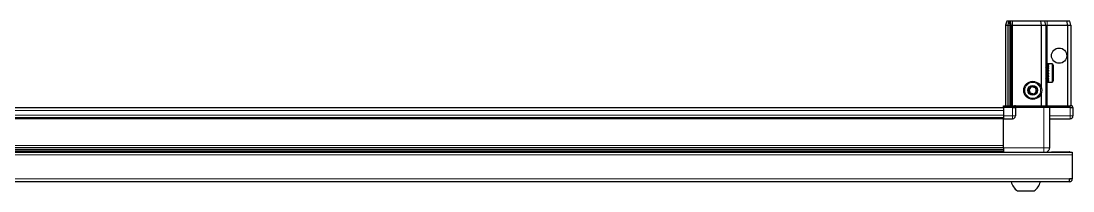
# Model space of a CAD drawing. Header units: millimetres. Extents: x 1132 to 6626, y -894 to 2183.
# Drawn here: x 2154 to 2912, y -894 to -771 of the extents above; entities that cross this region are included whole.
import ezdxf

# ---------------------------------------------------------------- set-up
doc = ezdxf.new("R2010")
doc.units = ezdxf.units.MM

msp = doc.modelspace()

# ---------------------------------------------------------------- linework, layer by layer
at = {"color": 7, "linetype": 'Continuous', "lineweight": 25}
for p, q in [((2864.79, -771.4), (2863.99, -774.4)), ((2865.94, -771.4), (2864.79, -771.4)), ((2865.94, -771.4), (2865.49, -774.4)), ((2866.44, -771.4), (2865.94, -771.4)), ((2866.44, -771.4), (2866.99, -774.4)), ((2867.18, -771.4), (2866.44, -771.4)), ((2867.18, -771.4), (2867.99, -774.4)), ((2868.99, -771.4), (2867.18, -771.4)), ((2889.16, -771.4), (2868.99, -771.4)), ((2889.16, -771.4), (2889.49, -774.4)), ((2892.18, -771.4), (2889.16, -771.4)), ((2892.99, -774.4), (2892.18, -771.4)), ((2893.99, -771.4), (2892.18, -771.4)), ((2908.33, -771.4), (2893.99, -771.4)), ((2908.49, -774.4), (2908.33, -771.4)), ((2910.18, -771.4), (2908.33, -771.4)), ((2910.99, -774.4), (2910.18, -771.4)), ((2863.99, -774.4), (2865.49, -774.4)), ((2863.99, -774.4), (2863.99, -832.7)), ((2865.49, -774.4), (2866.99, -774.4)), ((2865.49, -774.4), (2865.49, -832.7)), ((2866.99, -774.4), (2867.99, -774.4)), ((2866.99, -774.4), (2866.99, -832.7)), ((2867.99, -774.4), (2867.99, -832.7)), ((2867.99, -774.4), (2868.99, -774.4)), ((2868.99, -774.4), (2889.49, -774.4)), ((2889.49, -774.4), (2889.49, -818.9)), ((2889.49, -774.4), (2892.99, -774.4)), ((2892.99, -774.4), (2892.99, -832.7)), ((2892.99, -774.4), (2893.99, -774.4)), ((2893.99, -774.4), (2908.49, -774.4)), ((2908.49, -774.4), (2908.49, -832.7)), ((2908.49, -774.4), (2910.99, -774.4)), ((2910.99, -774.4), (2910.99, -832.7)), ((2897.39, -802.4), (2894.49, -802.4)), ((2894.99, -802.4), (2894.49, -802.4)), ((2894.49, -802.4), (2894.49, -802.45)), ((2894.49, -802.45), (2894.49, -802.74)), ((2894.99, -802.45), (2894.49, -802.45)), ((2894.99, -802.74), (2894.49, -802.74)), ((2894.49, -802.74), (2894.49, -803.01)), ((2894.99, -803.01), (2894.49, -803.01)), ((2894.49, -803.01), (2894.49, -803.67)), ((2894.99, -802.45), (2894.99, -802.4)), ((2894.99, -803.01), (2894.99, -802.74)), ((2898.19, -803.2), (2898.19, -814.6)), ((2893.02, -804.9), (2892.99, -804.9)), ((2893.5, -805.59), (2893.02, -804.9)), ((2893.02, -804.9), (2893.02, -812.9)), ((2893.99, -804.9), (2893.5, -805.59)), ((2893.5, -805.59), (2893.5, -812.21)), ((2893.99, -804.9), (2893.99, -812.9)), ((2894.49, -804.5), (2894.39, -804.5)), ((2894.39, -804.5), (2894.39, -813.3)), ((2894.99, -803.67), (2894.49, -803.67)), ((2894.49, -803.67), (2894.49, -804.14)), ((2894.49, -804.14), (2894.49, -805.12)), ((2894.99, -804.14), (2894.49, -804.14)), ((2894.99, -805.12), (2894.49, -805.12)), ((2894.49, -805.12), (2894.49, -805.75)), ((2894.49, -805.75), (2894.49, -806.94)), ((2894.99, -805.75), (2894.49, -805.75)), ((2894.99, -806.94), (2894.49, -806.94)), ((2894.49, -806.94), (2894.49, -807.57)), ((2894.99, -807.57), (2894.49, -807.57)), ((2894.49, -807.66), (2894.49, -808.95)), ((2894.99, -807.66), (2894.49, -807.66)), ((2894.99, -808.95), (2894.49, -808.95)), ((2894.99, -809.43), (2894.49, -809.43)), ((2894.49, -809.43), (2894.49, -809.69)), ((2894.49, -809.69), (2894.49, -810.96)), ((2894.99, -809.69), (2894.49, -809.69)), ((2894.99, -810.96), (2894.49, -810.96)), ((2894.49, -810.96), (2894.49, -811.64)), ((2894.99, -804.14), (2894.99, -803.67)), ((2894.99, -805.75), (2894.99, -805.12)), ((2894.99, -807.66), (2894.99, -806.94)), ((2894.99, -809.69), (2894.99, -808.95)), ((2894.99, -811.64), (2894.99, -810.96)), ((2892.99, -812.9), (2893.02, -812.9)), ((2893.02, -812.9), (2893.5, -812.21)), ((2893.5, -812.21), (2893.99, -812.9)), ((2894.39, -813.3), (2894.49, -813.3)), ((2894.49, -811.64), (2894.49, -812.76)), ((2894.99, -811.64), (2894.49, -811.64)), ((2894.99, -812.76), (2894.49, -812.76)), ((2894.49, -812.76), (2894.49, -813.33)), ((2894.49, -813.33), (2894.49, -814.19)), ((2894.99, -813.33), (2894.49, -813.33)), ((2894.99, -814.19), (2894.49, -814.19)), ((2894.49, -814.19), (2894.49, -814.58)), ((2894.49, -814.58), (2894.49, -815.1)), ((2894.99, -814.58), (2894.49, -814.58)), ((2894.99, -815.1), (2894.49, -815.1)), ((2894.49, -815.1), (2894.49, -815.28)), ((2894.49, -815.28), (2894.49, -815.4)), ((2894.99, -815.28), (2894.49, -815.28)), ((2894.49, -815.4), (2897.39, -815.4)), ((2894.99, -813.33), (2894.99, -812.76)), ((2894.99, -814.58), (2894.99, -814.19)), ((2894.99, -815.28), (2894.99, -815.1)), ((2889.49, -823.9), (2889.49, -832.7)), ((2862.49, -832.7), (2870.31, -832.7)), ((2862.49, -833.57), (2862.49, -832.7)), ((2862.49, -833.9), (2862.49, -833.57)), ((2868.99, -833.57), (2862.49, -833.57)), ((2870.99, -832.7), (2870.31, -832.7)), ((2870.99, -833.9), (2870.99, -832.7)), ((2870.99, -832.7), (2871.19, -832.7)), ((2871.19, -832.7), (2891.49, -832.7)), ((2891.49, -832.7), (2895.49, -832.7)), ((2895.49, -833.9), (2895.49, -832.7)), ((2895.49, -832.7), (2895.69, -832.7)), ((2895.69, -832.7), (2910.49, -832.7)), ((2911.99, -832.7), (2910.49, -832.7)), ((2912.49, -833.57), (2911.99, -832.7)), ((2912.49, -833.57), (2911.99, -832.7)), ((2912.49, -833.9), (2912.49, -833.57)), ((2912.49, -833.9), (2912.49, -833.57)), ((2862.49, -834.05), (2122.49, -834.05)), ((2862.49, -841.25), (2122.49, -841.25)), ((2868.99, -833.9), (2862.49, -833.9)), ((2862.49, -833.9), (2862.49, -839.9)), ((2862.49, -839.9), (2862.49, -841.9)), ((2868.99, -833.9), (2870.99, -833.9)), ((2870.99, -833.9), (2868.99, -833.9)), ((2871.19, -833.9), (2870.99, -833.9)), ((2870.99, -833.9), (2870.99, -839.9)), ((2891.49, -833.9), (2871.19, -833.9)), ((2895.49, -833.9), (2891.49, -833.9)), ((2895.69, -833.9), (2895.49, -833.9)), ((2895.49, -833.9), (2895.49, -862.9)), ((2910.49, -833.9), (2895.69, -833.9)), ((2910.49, -833.9), (2912.49, -833.9)), ((2912.49, -833.9), (2912.49, -833.9)), ((2912.49, -833.9), (2912.49, -839.9)), ((2862.49, -841.9), (2868.99, -841.9)), ((2862.49, -862.9), (2862.49, -841.9)), ((2895.49, -841.9), (2910.49, -841.9)), ((1362.49, -863.92), (2862.49, -863.92)), ((1362.49, -863.96), (2862.49, -863.96)), ((1312.99, -865.9), (2911.99, -865.9)), ((2836.37, -865.75), (1388.61, -865.75)), ((2830.99, -865.9), (2830.99, -865.75)), ((2831.16, -865.9), (2831.16, -865.75)), ((2831.37, -865.9), (2831.37, -865.75)), ((2831.93, -865.9), (2831.93, -865.75)), ((2832.35, -865.9), (2832.35, -865.75)), ((2833.25, -865.9), (2833.25, -865.75)), ((2833.83, -865.9), (2833.83, -865.75)), ((2834.98, -865.9), (2834.98, -865.75)), ((2835.67, -865.9), (2835.67, -865.75)), ((2836.95, -865.75), (2836.37, -865.75)), ((2836.95, -865.9), (2836.95, -865.75)), ((2836.96, -865.75), (2836.95, -865.75)), ((2837.69, -865.75), (2836.96, -865.75)), ((2837.13, -865.9), (2837.13, -865.75)), ((2837.63, -865.9), (2837.63, -865.75)), ((2837.69, -865.9), (2837.69, -865.75)), ((2838.61, -865.75), (2837.69, -865.75)), ((2837.69, -865.75), (2837.69, -865.75)), ((2862.49, -865.75), (2838.61, -865.75)), ((2838.98, -865.9), (2838.98, -865.75)), ((2839.69, -865.9), (2839.69, -865.75)), ((2840.86, -865.9), (2840.86, -865.75)), ((2841.47, -865.9), (2841.47, -865.75)), ((2842.41, -865.9), (2842.41, -865.75)), ((2842.86, -865.9), (2842.86, -865.75)), ((2843.48, -865.9), (2843.48, -865.75)), ((2843.73, -865.9), (2843.73, -865.75)), ((2843.97, -865.9), (2843.97, -865.75)), ((2843.99, -865.9), (2843.99, -865.75)), ((2896.99, -865.8), (2896.99, -865.9)), ((2896.99, -865.8), (2909.89, -865.8)), ((2911.99, -865.9), (2911.99, -868)), ((2911.99, -868), (2911.99, -885.3)), ((2911.99, -885.3), (2909.89, -885.3)), ((2909.89, -887.4), (2909.89, -885.3)), ((2909.89, -887.4), (1315.09, -887.4)), ((2872.49, -894), (2884.49, -894))]:
    msp.add_line(p, q, dxfattribs=at)
at = {"color": 8, "linetype": 'Continuous', "lineweight": 18}
for p, q in [((2868.99, -771.4), (2868.99, -774.4)), ((2893.99, -774.4), (2893.99, -771.4)), ((2868.99, -774.4), (2868.99, -832.7)), ((2893.99, -774.4), (2893.99, -804.9)), ((2897.39, -802.4), (2897.39, -815.4)), ((2893.99, -812.9), (2893.99, -832.7)), ((2868.99, -833.9), (2868.99, -833.57)), ((2871.19, -832.7), (2871.19, -833.9)), ((2891.49, -833.9), (2891.49, -832.7)), ((2895.69, -832.7), (2895.69, -833.9)), ((2910.49, -833.9), (2910.49, -832.7)), ((2862.49, -836.05), (2122.49, -836.05)), ((2862.49, -839.25), (2122.49, -839.25)), ((2868.99, -839.9), (2862.49, -839.9)), ((2868.99, -833.9), (2868.99, -839.9)), ((2868.99, -839.9), (2868.99, -841.9)), ((2870.99, -839.9), (2868.99, -839.9)), ((2891.49, -833.9), (2891.49, -862.9)), ((2910.49, -839.9), (2895.49, -839.9)), ((2910.49, -833.9), (2910.49, -839.9)), ((2912.49, -839.9), (2910.49, -839.9)), ((2910.49, -841.9), (2910.49, -839.9)), ((2862.49, -841.9), (2122.49, -841.9)), ((1362.49, -861.3), (2862.49, -861.3)), ((2862.49, -862.72), (1362.49, -862.72)), ((2891.49, -862.9), (2862.49, -862.9)), ((2911.99, -868), (1312.99, -868)), ((1362.49, -865.17), (2862.49, -865.17)), ((2909.89, -865.9), (2909.89, -865.8)), ((2909.89, -885.3), (1315.09, -885.3))]:
    msp.add_line(p, q, dxfattribs=at)
at = {"color": 7, "linetype": 'Continuous', "lineweight": 25, "flags": 128}
msp.add_lwpolyline([(2910.53, -865.9), (2910.3, -865.84), (2909.89, -865.8)], dxfattribs=at)
at = {"color": 7, "linetype": 'Continuous', "lineweight": 25}
for centre, radius in [((2902.49, -796.4), 5.5), ((2883.49, -821.4), 6.5), ((2883.49, -821.4), 3.46)]:
    msp.add_circle(centre, radius, dxfattribs=at)
at = {"color": 8, "linetype": 'Continuous', "lineweight": 18}
msp.add_circle((2883.49, -821.4), 5.7, dxfattribs=at)
at = {"color": 7, "linetype": 'Continuous', "lineweight": 25}
for centre, radius, start, end in [((2897.39, -803.2), 0.8, 360, 90), ((2893.99, -804.5), 0.4, 270, 360), ((2893.99, -813.3), 0.4, 0, 90), ((2897.39, -814.6), 0.8, 270, 0), ((2883.49, -821.4), 2.5, 134.67671, 194.67671), ((2883.49, -821.4), 2.5, 194.67671, 254.67671), ((2883.49, -821.4), 2.5, 74.67671, 134.67671), ((2883.49, -821.4), 2.5, 254.67671, 314.67671), ((2883.49, -821.4), 2.5, 14.67671, 74.67671), ((2883.49, -821.4), 2.5, 314.67671, 14.67671), ((2868.99, -839.9), 2, 270, 0), ((2910.49, -839.9), 2, 270, 0), ((2909.89, -885.3), 0.6, 270, 0), ((2909.89, -885.3), 2.1, 270, 0), ((2879.51, -884.38), 11.91, 194.70035, 233.8734), ((2877.46, -884.38), 11.91, 306.1266, 345.29965)]:
    msp.add_arc(centre, radius, start, end, dxfattribs=at)
msp.add_ellipse((2868.99, -830.1), major_axis=(0, 3.46), ratio=0.57735, start_param=3.141593, end_param=3.864327, dxfattribs=at)
for points, knots in [([(2880.7, -820.64), (2881.07, -820.28), (2881.76, -819.6), (2882.44, -818.92), (2882.76, -818.61)], [0, 0, 0, 0, 0.5346859, 1, 1, 1, 1]), ([(2882.76, -818.61), (2883.25, -818.75), (2884.18, -819), (2885.11, -819.25), (2885.54, -819.37)], [0, 0, 0, 0, 0.534686, 1, 1, 1, 1]), ([(2881.44, -823.43), (2881.35, -823.1), (2881.14, -822.3), (2880.89, -821.34), (2880.74, -820.76), (2880.7, -820.64)], [0, 0, 0, 0, 0.362901, 0.866875, 1, 1, 1, 1]), ([(2884.22, -824.19), (2883.72, -824.06), (2882.79, -823.8), (2881.87, -823.55), (2881.44, -823.43)], [0, 0, 0, 0, 0.534686, 1, 1, 1, 1]), ([(2886.27, -822.16), (2885.91, -822.53), (2885.22, -823.21), (2884.54, -823.88), (2884.22, -824.19)], [0, 0, 0, 0, 0.534686, 1, 1, 1, 1]), ([(2885.54, -819.37), (2885.57, -819.49), (2885.72, -820.07), (2885.98, -821.04), (2886.19, -821.83), (2886.27, -822.16)], [0, 0, 0, 0, 0.133125, 0.637099, 1, 1, 1, 1]), ([(2862.49, -862.9), (2862.49, -863.3), (2862.49, -864.09), (2862.49, -865.11), (2862.49, -865.74), (2862.49, -865.89), (2862.49, -865.9)], [0, 0, 0, 0, 0.32552, 0.65104, 0.97656, 1, 1, 1, 1]), ([(2895.49, -862.9), (2895.44, -863.34), (2895.37, -864.02), (2894.93, -864.84), (2894.48, -865.39), (2894.07, -865.75), (2893.81, -865.88), (2893.77, -865.9)], [0, 0, 0, 0, 0.363018, 0.558438, 0.758004, 0.95757, 1, 1, 1, 1])]:
    msp.add_open_spline(points, degree=3, knots=knots, dxfattribs=at)
at = {"color": 8, "linetype": 'Continuous', "lineweight": 18}
msp.add_open_spline([(2891.49, -862.9), (2891.49, -863.34), (2891.49, -864.02), (2891.49, -864.84), (2891.49, -865.39), (2891.49, -865.75), (2891.49, -865.88), (2891.49, -865.9)], degree=3, knots=[0, 0, 0, 0, 0.363018, 0.558438, 0.758004, 0.95757, 1, 1, 1, 1], dxfattribs=at)
msp.add_open_spline([(2895.49, -862.9), (2895.43, -862.9), (2895.31, -862.9), (2894.38, -862.9), (2893.06, -862.9), (2892.01, -862.9), (2891.49, -862.9)], degree=3, dxfattribs=at)

doc.saveas('drawing.dxf')
